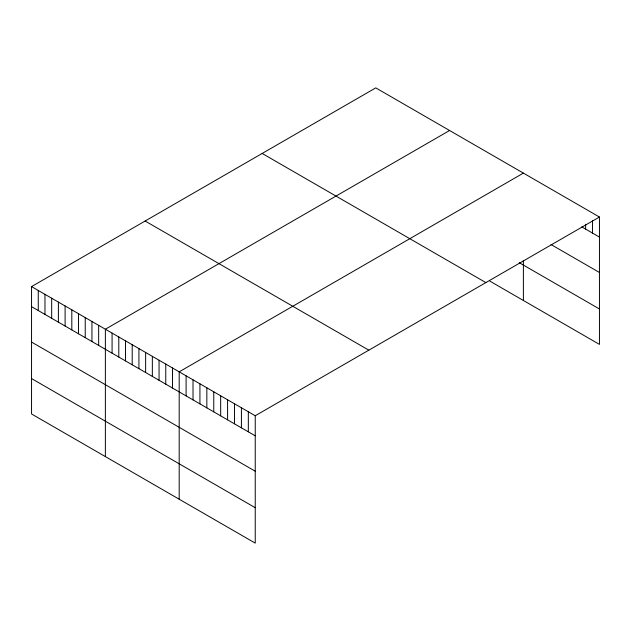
<?xml version="1.0" encoding="UTF-8"?>
<svg xmlns="http://www.w3.org/2000/svg" width="631" height="631" viewBox="0 0 631 631"><rect width="100%" height="100%" fill="white"/><g stroke="black" fill="none" stroke-linecap="round" stroke-linejoin="round"><path stroke-width="0.95" d="M31.55 286.6L255.239 415.75L255.239 543.125L31.55 413.975L31.55 286.6L375.76 87.875L599.45 217.025L599.45 344.4L489.837 281.11M449.58 130.499L105.369 329.224L105.369 456.592M523.391 173.115L179.188 371.84L179.188 499.216M255.239 415.75L599.45 217.025M581.782 226.884L599.45 237.082M551.052 244.552L599.45 272.497M519.203 262.654L599.45 308.985M262.173 153.459L485.862 282.601M145.138 221.024L368.827 350.173M31.55 306.666L255.239 435.808M31.55 342.073L255.239 471.223M31.55 378.561L255.239 507.71M592.533 220.676L592.533 233.091M585.623 224.32L585.623 229.1M523.391 260.508L523.391 300.482M248.33 411.759L248.33 431.817M241.413 407.768L241.413 427.826M234.503 403.777L234.503 423.835M227.586 399.786L227.586 419.844M220.669 395.795L220.669 415.853M213.759 391.804L213.759 411.862M206.842 387.805L206.842 407.871M199.932 383.814L199.932 403.879M193.015 379.823L193.015 399.88M186.098 375.831L186.098 395.889M172.476 367.968L172.476 388.026M165.764 364.095L165.764 384.153M159.051 360.214L159.051 380.28M152.347 356.341L152.347 376.399M145.635 352.469L145.635 372.527M138.923 348.596L138.923 368.654M132.21 344.723L132.21 364.781M125.498 340.843L125.498 360.908M118.794 336.97L118.794 357.028M112.081 333.097L112.081 353.155M98.657 325.351L98.657 345.409M91.945 321.471L91.945 341.529M85.232 317.598L85.232 337.656M78.528 313.725L78.528 333.783M71.816 309.853L71.816 329.91M65.103 305.98L65.103 326.038M58.391 302.099L58.391 322.157M51.679 298.226L51.679 318.284M44.975 294.354L44.975 314.412M38.262 290.481L38.262 310.539"/></g></svg>
